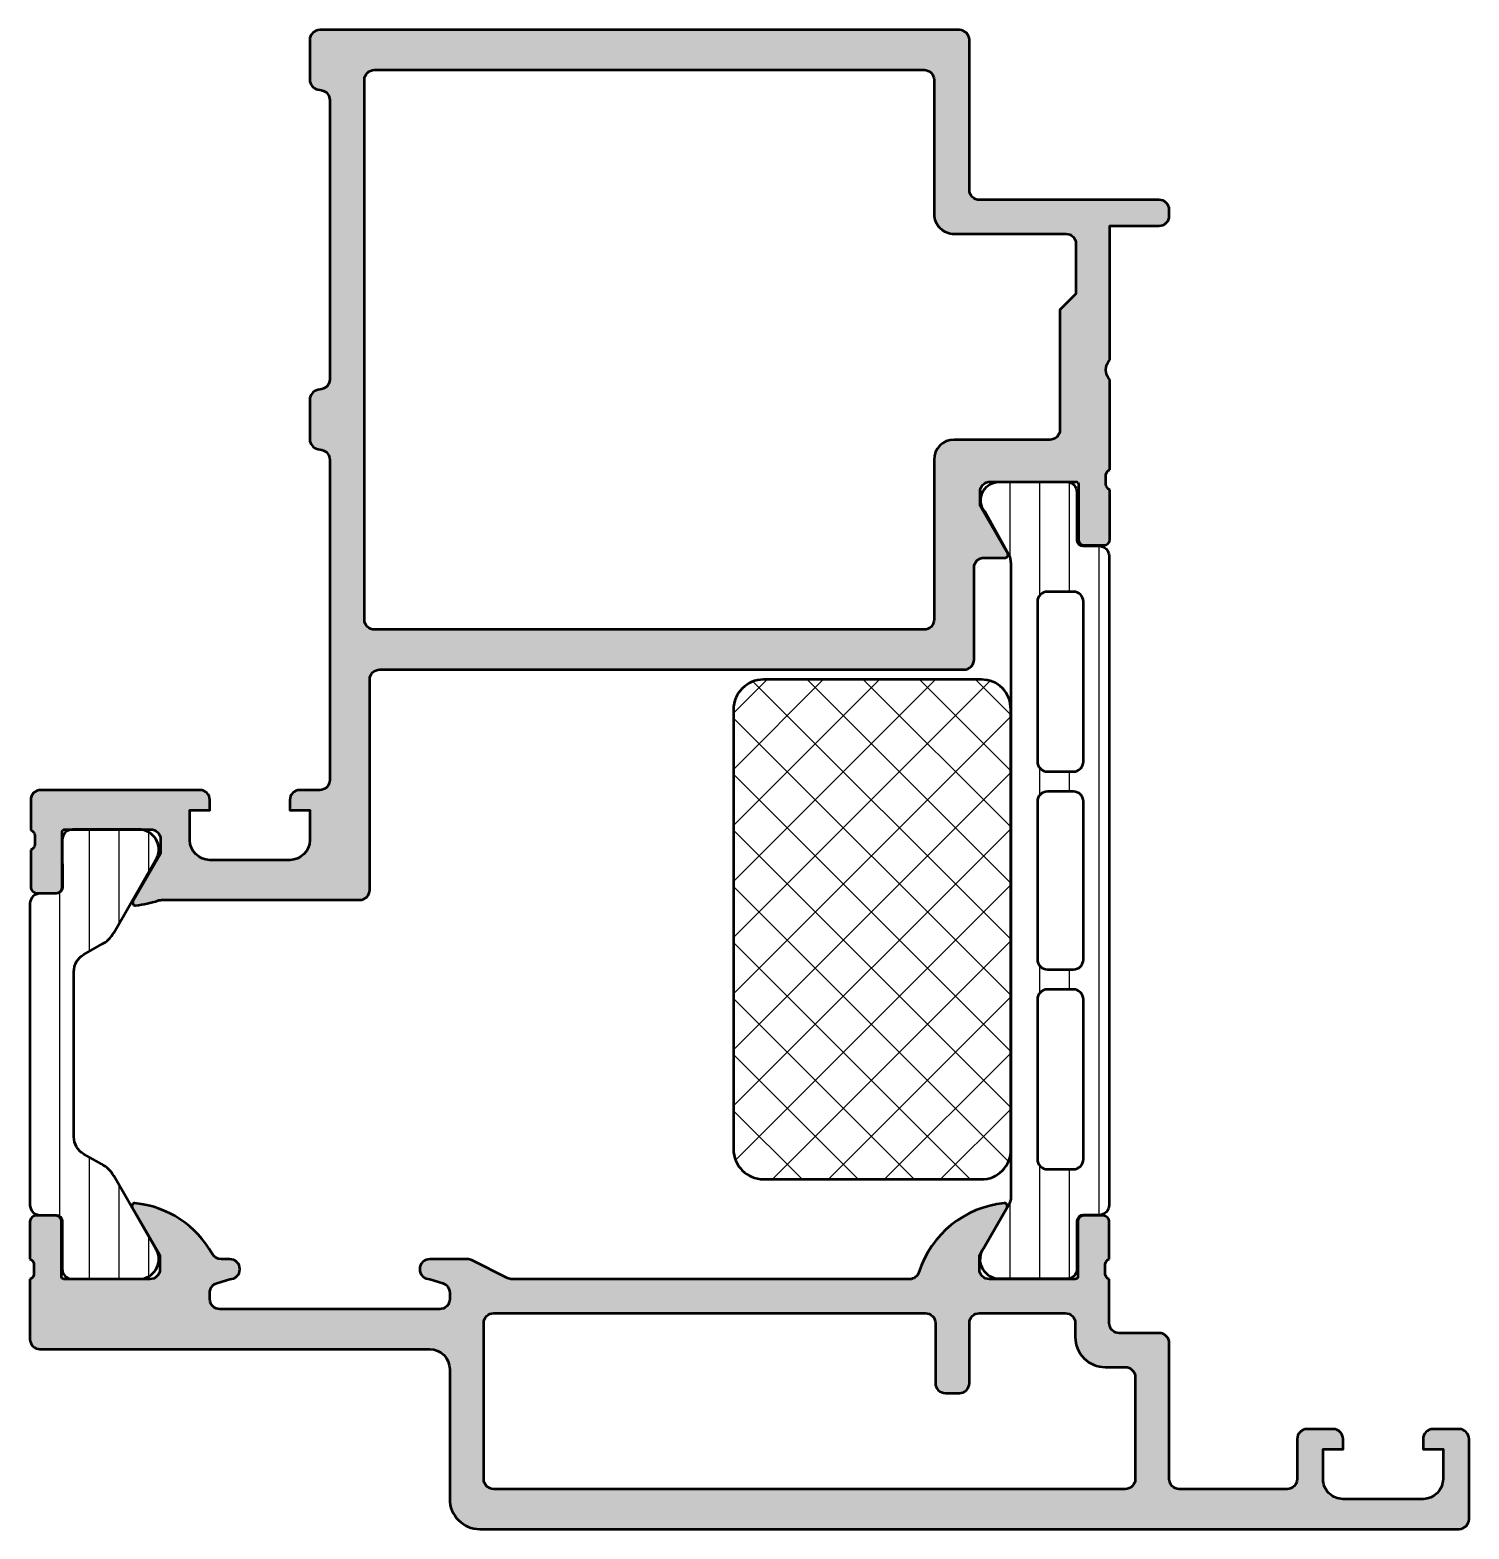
# Model space of a CAD drawing. Extents: x 0 to 72, y 0 to 75.
import ezdxf

# ---------------------------------------------------------------- set-up
doc = ezdxf.new("R2010")
doc.units = 0
for name, color, linetype, lineweight in [('0S-Alu contour', 7, 'Continuous', 50), ('0S-Alu hatch', 252, 'Continuous', 25), ('0S-Plastic contour', 254, 'Continuous', 50), ('0S-Plastic hatch', 253, 'Continuous', 25), ('0S-PT contour', 91, 'Continuous', 50), ('0S-PT hatch', 103, 'Continuous', 25)]:
    doc.layers.add(name, color=color, linetype=linetype, lineweight=lineweight)

# ---------------------------------------------------------------- blocks, each defined once
blk = doc.blocks.new('431950__9B89834C_D002_4300_A5B4_DDCFFB249320_')
at = {"layer": '0S-Alu hatch'}
h = blk.add_hatch(color=256, dxfattribs=at)
edge = h.paths.add_edge_path()
edge.add_arc((14.5, 74.5), 0.5, 90.0034, 179.9966)
edge.add_line((14, 74.5), (14, 72.51))
edge.add_arc((14.5, 72.51), 0.5, 180, 258.75049)
edge.add_line((14.402, 72.019), (14.598, 71.981))
edge.add_ellipse((14.5, 71.49), major_axis=(-0.5, 0), ratio=1, start_angle=180, end_angle=258.75049, ccw=False)
edge.add_line((15, 71.49), (15, 57.52))
edge.add_ellipse((14.5, 57.52), major_axis=(-0.5, 0), ratio=1, start_angle=101.24951, end_angle=180, ccw=False)
edge.add_line((14.598, 57.029), (14.402, 56.99))
edge.add_arc((14.5, 56.5), 0.5, 101.24951, 180)
edge.add_line((14, 56.5), (14, 54.52))
edge.add_arc((14.5, 54.52), 0.5, 180, 258.75049)
edge.add_line((14.402, 54.029), (14.598, 53.99))
edge.add_ellipse((14.5, 53.5), major_axis=(-0.5, 0), ratio=1, start_angle=180, end_angle=258.75049, ccw=False)
edge.add_line((15, 53.5), (14.999, 37.472))
edge.add_ellipse((14.499, 37.472), major_axis=(-0.5, 0), ratio=1, start_angle=90, end_angle=179.99683, ccw=False)
edge.add_line((14.499, 36.972), (13.5, 36.972))
edge.add_arc((13.5, 36.472), 0.5, 90, 180)
edge.add_line((13, 36.472), (13, 35.972))
edge.add_line((13, 35.972), (14, 35.972))
edge.add_line((14, 35.972), (14, 34.472))
edge.add_ellipse((13, 34.472), major_axis=(-1, 0), ratio=1, start_angle=90, end_angle=180, ccw=False)
edge.add_line((13, 33.472), (9, 33.472))
edge.add_ellipse((9, 34.472), major_axis=(-1, 0), ratio=1, start_angle=0, end_angle=90, ccw=False)
edge.add_line((8, 34.472), (8, 35.972))
edge.add_line((8, 35.972), (9, 35.972))
edge.add_line((9, 35.972), (9, 36.472))
edge.add_arc((8.5, 36.472), 0.5, 0, 90)
edge.add_line((8.5, 36.972), (0.535, 36.972))
edge.add_arc((0.535, 36.472), 0.5, 89.99462, 180.00538)
edge.add_line((0.035, 36.472), (0.035, 34.973))
edge.add_ellipse((-0.044, 34.706), major_axis=(-0.279, 0), ratio=1, start_angle=178.83541, end_angle=253.58012, ccw=False)
edge.add_line((0.235, 34.7), (0.235, 34.247))
edge.add_ellipse((-0.044, 34.241), major_axis=(-0.279, 0), ratio=1, start_angle=106.42459, end_angle=181.16287, ccw=False)
edge.add_line((0.035, 33.973), (0.035, 32.121))
edge.add_arc((0.335, 32.121), 0.3, 180, 270)
edge.add_line((0.335, 31.821), (1.315, 31.821))
edge.add_arc((1.315, 32.121), 0.3, 270, 360)
edge.add_line((1.615, 32.121), (1.615, 34.881))
edge.add_ellipse((1.735, 34.881), major_axis=(-0.12, 0), ratio=1, start_angle=270, end_angle=360, ccw=False)
edge.add_line((1.735, 35.001), (6.035, 35.001))
edge.add_ellipse((6.035, 34.5), major_axis=(-0.5, 0), ratio=1, start_angle=179.99882, end_angle=270.00118, ccw=False)
edge.add_line((6.535, 34.5), (6.535, 33.8))
edge.add_line((6.535, 33.8), (5.154, 31.408))
edge.add_arc((5.273, 31.339), 0.138, 150, 275.62258)
edge.add_arc((4.797, 36.177), 5, 275.62038, 288.85125)
edge.add_ellipse((6.574, 30.972), major_axis=(-0.5, 0), ratio=1, start_angle=270, end_angle=288.85125, ccw=False)
edge.add_line((6.574, 31.472), (16.499, 31.472))
edge.add_arc((16.499, 31.972), 0.5, 270, 359.99683)
edge.add_line((16.999, 31.972), (16.999, 42.5))
edge.add_ellipse((17.499, 42.5), major_axis=(-0.5, 0), ratio=1, start_angle=270, end_angle=359.99683, ccw=False)
edge.add_line((17.499, 43), (46.735, 43))
edge.add_arc((46.735, 43.5), 0.5, 270, 360)
edge.add_line((47.235, 43.5), (47.235, 48.096))
edge.add_ellipse((47.735, 48.096), major_axis=(-0.5, 0), ratio=1, start_angle=270, end_angle=360, ccw=False)
edge.add_line((47.735, 48.596), (48.804, 48.596))
edge.add_arc((48.796, 48.735), 0.139, 273.39449, 384.05587)
edge.add_line((48.923, 48.792), (47.535, 51.196))
edge.add_line((47.535, 51.196), (47.535, 51.896))
edge.add_ellipse((48.035, 51.896), major_axis=(-0.5, 0), ratio=1, start_angle=-90.0035, end_angle=0.00262, ccw=False)
edge.add_line((48.035, 52.396), (52.335, 52.396))
edge.add_ellipse((52.335, 52.276), major_axis=(-0.12, 0), ratio=1, start_angle=180, end_angle=270, ccw=False)
edge.add_line((52.455, 52.276), (52.455, 49.516))
edge.add_arc((52.755, 49.516), 0.3, 180, 270)
edge.add_line((52.755, 49.216), (53.735, 49.216))
edge.add_arc((53.735, 49.516), 0.3, 270, 360)
edge.add_line((54.035, 49.516), (54.035, 52))
edge.add_ellipse((54.114, 52.267), major_axis=(-0.279, 0), ratio=1, start_angle=-1.16287, end_angle=73.57541, ccw=False)
edge.add_line((53.835, 52.273), (53.835, 52.727))
edge.add_ellipse((54.114, 52.732), major_axis=(-0.279, 0), ratio=1, start_angle=-73.58012, end_angle=1.16459, ccw=False)
edge.add_line((54.035, 53), (54.035, 57.5))
edge.add_ellipse((54.56, 58), major_axis=(-0.725, 0), ratio=1, start_angle=-43.60524, end_angle=43.60524, ccw=False)
edge.add_line((54.035, 58.5), (54.035, 65.2))
edge.add_line((54.035, 65.2), (56.5, 65.2))
edge.add_arc((56.5, 65.7), 0.5, 269.9965, 360.00874)
edge.add_line((57, 65.7), (57, 66))
edge.add_arc((56.5, 66), 0.5, 359.9965, 450.00699)
edge.add_line((56.5, 66.5), (47.5, 66.5))
edge.add_ellipse((47.5, 67), major_axis=(-0.5, 0), ratio=1, start_angle=-0.00071, end_angle=90.00071, ccw=False)
edge.add_line((47, 67), (47, 74.5))
edge.add_arc((46.5, 74.5), 0.5, 0.00031, 89.99969)
edge.add_line((46.5, 75), (14.5, 75))
edge = h.paths.add_edge_path()
edge.add_ellipse((17.235, 72.5), major_axis=(-0.5, 0), ratio=1, start_angle=-90.00582, end_angle=0.00582, ccw=False)
edge.add_line((17.235, 73), (44.735, 73))
edge.add_ellipse((44.735, 72.5), major_axis=(-0.5, 0), ratio=1, start_angle=180.00061, end_angle=269.99939, ccw=False)
edge.add_line((45.235, 72.5), (45.235, 65.8))
edge.add_arc((46.235, 65.8), 1, 179.99913, 270.00044)
edge.add_line((46.235, 64.8), (51.835, 64.8))
edge.add_ellipse((51.835, 64.3), major_axis=(-0.5, 0), ratio=1, start_angle=180.0035, end_angle=269.99563, ccw=False)
edge.add_line((52.335, 64.3), (52.335, 61.8))
edge.add_line((52.335, 61.8), (51.535, 61))
edge.add_line((51.535, 61), (51.535, 55))
edge.add_ellipse((51.035, 55), major_axis=(-0.5, 0), ratio=1, start_angle=89.99388, end_angle=180.00087, ccw=False)
edge.add_line((51.035, 54.5), (46.235, 54.5))
edge.add_arc((46.235, 53.5), 1, 90, 180)
edge.add_line((45.235, 53.5), (45.235, 45.5))
edge.add_ellipse((44.735, 45.5), major_axis=(-0.5, 0), ratio=1, start_angle=90.0035, end_angle=179.9965, ccw=False)
edge.add_line((44.735, 45), (17.235, 45))
edge.add_ellipse((17.235, 45.5), major_axis=(-0.5, 0), ratio=1, start_angle=0, end_angle=90, ccw=False)
edge.add_line((16.735, 45.5), (16.735, 72.5))
at = {"layer": '0S-Alu contour', "color": 7}
for points in [[(14, 74.5), (14, 72.51)], [(46.5, 75), (14.5, 75)], [(47, 67), (47, 74.5)], [(17.235, 73), (44.735, 73)], [(14.402, 72.019), (14.598, 71.981)], [(16.735, 45.5), (16.735, 72.5)], [(45.235, 72.5), (45.235, 65.8)], [(15, 71.49), (15, 57.52)], [(56.5, 66.5), (47.5, 66.5)], [(57, 65.7), (57, 66)], [(46.235, 64.8), (51.835, 64.8)], [(54.035, 58.5), (54.035, 65.2), (56.5, 65.2)], [(52.335, 64.3), (52.335, 61.8), (51.535, 61), (51.535, 55)], [(14.598, 57.029), (14.402, 56.99)], [(54.035, 53), (54.035, 57.5)], [(14, 56.5), (14, 54.52)], [(14.402, 54.029), (14.598, 53.99)], [(51.035, 54.5), (46.235, 54.5)], [(15, 53.5), (14.999, 37.472)], [(45.235, 53.5), (45.235, 45.5)], [(53.835, 52.273), (53.835, 52.727)], [(48.923, 48.792), (47.535, 51.196), (47.535, 51.896)], [(48.035, 52.396), (52.335, 52.396)], [(52.455, 52.276), (52.455, 49.516)], [(54.035, 49.516), (54.035, 52)], [(52.755, 49.216), (53.735, 49.216)], [(47.235, 43.5), (47.235, 48.096)], [(47.735, 48.596), (48.804, 48.596)], [(44.735, 45), (17.235, 45)], [(17.499, 43), (46.735, 43)], [(16.999, 31.972), (16.999, 42.5)], [(8.5, 36.972), (0.535, 36.972)], [(14.499, 36.972), (13.5, 36.972)], [(0.035, 36.472), (0.035, 34.973)], [(8, 34.472), (8, 35.972), (9, 35.972), (9, 36.472)], [(13, 36.472), (13, 35.972), (14, 35.972), (14, 34.472)], [(0.235, 34.7), (0.235, 34.247)], [(1.615, 32.121), (1.615, 34.881)], [(1.735, 35.001), (6.035, 35.001)], [(6.535, 34.5), (6.535, 33.8), (5.154, 31.408)], [(0.035, 33.973), (0.035, 32.121)], [(13, 33.472), (9, 33.472)], [(0.335, 31.821), (1.315, 31.821)], [(6.574, 31.472), (16.499, 31.472)]]:
    blk.add_lwpolyline(points, dxfattribs=at)
for centre, radius, start, end in [((14.5, 74.5), 0.5, 90.0034, 179.9966), ((46.5, 74.5), 0.5, 0.00031, 89.99969), ((14.5, 72.51), 0.5, 180, 258.75049), ((56.5, 66), 0.5, 359.9965, 90.00699), ((46.235, 65.8), 1, 179.99913, 270.00044), ((56.5, 65.7), 0.5, 269.9965, 0.00874), ((14.5, 56.5), 0.5, 101.24951, 180), ((14.5, 54.52), 0.5, 180, 258.75049), ((46.235, 53.5), 1, 90, 180), ((52.755, 49.516), 0.3, 180, 270), ((53.735, 49.516), 0.3, 270, 0), ((48.796, 48.735), 0.139, 273.39449, 24.05587), ((46.735, 43.5), 0.5, 270, 0), ((0.535, 36.472), 0.5, 89.99462, 180.00538), ((8.5, 36.472), 0.5, 0, 90), ((13.5, 36.472), 0.5, 90, 180), ((0.335, 32.121), 0.3, 180, 270), ((1.315, 32.121), 0.3, 270, 0), ((16.499, 31.972), 0.5, 270, 359.99683), ((5.273, 31.339), 0.138, 150, 275.62258), ((4.797, 36.177), 5, 275.62038, 288.85125)]:
    blk.add_arc(centre, radius, start, end, dxfattribs=at)
at = {"layer": '0S-Alu contour', "color": 7, "extrusion": (0, 0, -1)}
for centre, radius, start, end in [((-17.235, 72.5), 0.5, 359.99418, 90.00582), ((-44.735, 72.5), 0.5, 90.00061, 179.99939), ((-14.5, 71.49), 0.5, 101.24951, 180), ((-47.5, 67), 0.5, 269.99929, 0.00071), ((-51.835, 64.3), 0.5, 90.00437, 179.9965), ((-54.56, 58), 0.725, 316.39476, 43.60524), ((-14.5, 57.52), 0.5, 180, 258.75049), ((-51.035, 55), 0.5, 179.99913, 270.00612), ((-14.5, 53.5), 0.5, 101.24951, 180), ((-54.114, 52.732), 0.279, 358.83541, 73.58012), ((-48.035, 51.896), 0.5, 359.99738, 90.0035), ((-52.335, 52.276), 0.12, 90, 180), ((-54.114, 52.267), 0.279, 286.42459, 1.16287), ((-47.735, 48.096), 0.5, 0, 90), ((-17.235, 45.5), 0.5, 270, 0), ((-44.735, 45.5), 0.5, 180.0035, 269.9965), ((-17.499, 42.5), 0.5, 0.00317, 90), ((-14.499, 37.472), 0.5, 180.00317, 270), ((0.044, 34.706), 0.279, 106.41988, 181.16459), ((-1.735, 34.881), 0.12, 0, 90), ((-6.035, 34.5), 0.5, 89.99882, 180.00118), ((0.044, 34.241), 0.279, 178.83713, 253.57541), ((-9, 34.472), 1, 270, 0), ((-13, 34.472), 1, 180, 270), ((-6.574, 30.972), 0.5, 71.14875, 90)]:
    blk.add_arc(centre, radius, start, end, dxfattribs=at)
blk = doc.blocks.new('284454__24CDC099_28B9_456C_AE89_AC41EA3D5F14___2D44D7B4_A93B_47F6_B4A3_8F1FD97C505E_')
at = {"layer": '0S-Plastic hatch'}
h = blk.add_hatch(dxfattribs=at)
h.set_pattern_fill('ANSI31', color=256, scale=0.468, angle=45, style=0)
edge = h.paths.add_edge_path()
edge.add_line((0, 31.29), (0, 16.21))
edge.add_arc((0.5, 16.21), 0.5, 179.99969, 270.00031)
edge.add_line((0.5, 15.71), (1.31, 15.71))
edge.add_ellipse((1.31, 15.41), major_axis=(-0.3, 0), ratio=1, start_angle=180, end_angle=270, ccw=False)
edge.add_line((1.61, 15.41), (1.61, 13.01))
edge.add_arc((2.11, 13.01), 0.5, 179.9997, 270.0003)
edge.add_line((2.11, 12.51), (5.587, 12.51))
edge.add_arc((5.444, 13.5), 1, 278.18161, 392.72702)
edge.add_line((6.285, 14.04), (4.189, 17.672))
edge.add_arc((2.89, 16.922), 1.5, 30, 62.00575)
edge.add_line((3.594, 18.247), (2.7, 18.748))
edge.add_ellipse((3.2, 19.614), major_axis=(-1, 0), ratio=1, start_angle=0.00005, end_angle=60.00012, ccw=False)
edge.add_line((2.2, 19.614), (2.2, 27.886))
edge.add_ellipse((3.2, 27.886), major_axis=(-1, 0), ratio=1, start_angle=299.99988, end_angle=359.99995, ccw=False)
edge.add_line((2.7, 28.752), (3.594, 29.253))
edge.add_arc((2.89, 30.578), 1.5, 297.99425, 330)
edge.add_line((4.189, 29.828), (6.285, 33.46))
edge.add_arc((5.444, 34), 1, 327.27298, 441.81839)
edge.add_line((5.587, 34.99), (2.12, 34.99))
edge.add_arc((2.11, 34.498), 0.493, 88.83271, 180.87386)
edge.add_line((1.617, 34.49), (1.625, 32.09))
edge.add_ellipse((1.299, 32.117), major_axis=(-0.328, 0), ratio=1, start_angle=91.99099, end_angle=175.18863, ccw=False)
edge.add_line((1.31, 31.79), (0.5, 31.79))
edge.add_arc((0.5, 31.29), 0.5, 89.99969, 180.00031)
at = {"layer": '0S-Plastic contour', "color": 7}
for points in [[(5.587, 34.99), (2.12, 34.99)], [(1.617, 34.49), (1.625, 32.09)], [(4.189, 29.828), (6.285, 33.46)], [(1.31, 31.79), (0.5, 31.79)], [(0, 31.29), (0, 16.21)], [(2.7, 28.752), (3.594, 29.253)], [(2.2, 19.614), (2.2, 27.886)], [(3.594, 18.247), (2.7, 18.748)], [(6.285, 14.04), (4.189, 17.672)], [(0.5, 15.71), (1.31, 15.71)], [(1.61, 15.41), (1.61, 13.01)], [(2.11, 12.51), (5.587, 12.51)]]:
    blk.add_lwpolyline(points, dxfattribs=at)
for centre, radius, start, end in [((2.11, 34.498), 0.493, 88.83271, 180.87386), ((5.444, 34), 1, 327.27298, 81.81839), ((0.5, 31.29), 0.5, 89.99969, 180.00031), ((2.89, 30.578), 1.5, 297.99425, 330), ((2.89, 16.922), 1.5, 30, 62.00575), ((0.5, 16.21), 0.5, 179.99969, 270.00031), ((5.444, 13.5), 1, 278.18161, 32.72702), ((2.11, 13.01), 0.5, 179.9997, 270.0003)]:
    blk.add_arc(centre, radius, start, end, dxfattribs=at)
at = {"layer": '0S-Plastic contour', "color": 7, "extrusion": (0, 0, -1)}
for centre, radius, start, end in [((-1.299, 32.117), 0.328, 184.81137, 268.00901), ((-3.2, 27.886), 1, 0.00005, 60.00012), ((-3.2, 19.614), 1, 299.99988, 359.99995), ((-1.31, 15.41), 0.3, 90, 180)]:
    blk.add_arc(centre, radius, start, end, dxfattribs=at)
blk = doc.blocks.new('431970__9714DFAD_62D0_4A89_B2F2_362D73EDA65A_')
at = {"layer": '0S-PT hatch'}
h = blk.add_hatch(dxfattribs=at)
h.set_pattern_fill('ANSI37', color=256, scale=0.625, angle=90, style=0)
edge = h.paths.add_edge_path()
edge.add_line((36.7, 17.5), (47.6, 17.5))
edge.add_arc((47.62, 18.953), 1.453, 269.22497, 361.87139)
edge.add_line((49.072, 19), (49.068, 41))
edge.add_arc((47.622, 41.053), 1.447, 357.89447, 450.8719)
edge.add_line((47.6, 42.5), (36.7, 42.5))
edge.add_arc((36.7, 41), 1.5, 90.00019, 179.99981)
edge.add_line((35.2, 41), (35.2, 19))
edge.add_arc((36.7, 19), 1.5, 180.00007, 269.99993)
at = {"layer": '0S-PT contour', "color": 7}
for points in [[(47.6, 42.5), (36.7, 42.5)], [(35.2, 41), (35.2, 19)], [(49.072, 19), (49.068, 41)], [(36.7, 17.5), (47.6, 17.5)]]:
    blk.add_lwpolyline(points, dxfattribs=at)
for centre, radius, start, end in [((36.7, 41), 1.5, 90.00019, 179.99981), ((47.622, 41.053), 1.447, 357.89447, 90.8719), ((36.7, 19), 1.5, 180.00007, 269.99993), ((47.62, 18.953), 1.453, 269.22497, 1.87139)]:
    blk.add_arc(centre, radius, start, end, dxfattribs=at)
blk = doc.blocks.new('284454__CC784BE7_C7D1_40D1_9DDD_32430DC9F076___A462BD64_E3CE_462A_8F32_A4D7EE7A7F55_')
at = {"layer": '0S-Plastic hatch'}
h = blk.add_hatch(dxfattribs=at)
h.set_pattern_fill('ANSI31', color=256, scale=0.468, angle=45, style=0)
edge = h.paths.add_edge_path()
edge.add_line((53.988, 48.686), (53.992, 16.21))
edge.add_ellipse((53.492, 16.21), major_axis=(-0.5, 0), ratio=1, start_angle=89.99969, end_angle=180.00031, ccw=False)
edge.add_line((53.492, 15.71), (52.682, 15.71))
edge.add_arc((52.682, 15.41), 0.3, 90, 180)
edge.add_line((52.382, 15.41), (52.382, 13.01))
edge.add_ellipse((51.882, 13.01), major_axis=(-0.5, 0), ratio=1, start_angle=89.9997, end_angle=180.0003, ccw=False)
edge.add_line((51.882, 12.51), (48.406, 12.51))
edge.add_ellipse((48.548, 13.5), major_axis=(-1, 0), ratio=1, start_angle=-32.72702, end_angle=81.81839, ccw=False)
edge.add_line((47.707, 14.04), (49.025, 16.324))
edge.add_arc((48.592, 16.574), 0.5, 330, 359.99994)
edge.add_line((49.092, 16.574), (49.088, 48.322))
edge.add_ellipse((59.617, 49.774), major_axis=(-10.629, 0), ratio=1, start_angle=6.38222, end_angle=7.85185, ccw=False)
edge.add_line((49.054, 48.593), (47.778, 50.901))
edge.add_ellipse((48.482, 51.479), major_axis=(-0.911, 0), ratio=1, start_angle=-84.92169, end_angle=39.39964, ccw=False)
edge.add_line((48.401, 52.386), (51.878, 52.386))
edge.add_ellipse((51.878, 51.886), major_axis=(-0.5, 0), ratio=1, start_angle=179.9997, end_angle=270.0003, ccw=False)
edge.add_line((52.378, 51.886), (52.377, 49.486))
edge.add_arc((52.677, 49.486), 0.3, 180, 270)
edge.add_line((52.677, 49.186), (53.488, 49.186))
edge.add_ellipse((53.488, 48.686), major_axis=(-0.5, 0), ratio=1, start_angle=179.99969, end_angle=270.00031, ccw=False)
edge = h.paths.add_edge_path()
edge.add_line((52.707, 38.397), (52.707, 46.397))
edge.add_arc((52.207, 46.397), 0.5, 0, 90)
edge.add_line((52.207, 46.897), (50.907, 46.897))
edge.add_arc((50.907, 46.397), 0.5, 90, 180)
edge.add_line((50.407, 46.397), (50.407, 38.397))
edge.add_arc((50.907, 38.397), 0.5, 179.99958, 270.00042)
edge.add_line((50.907, 37.897), (52.207, 37.897))
edge.add_arc((52.207, 38.397), 0.5, 269.9981, 360)
edge = h.paths.add_edge_path()
edge.add_line((52.707, 28.497), (52.707, 36.397))
edge.add_arc((52.207, 36.397), 0.5, 0, 90)
edge.add_line((52.207, 36.897), (50.907, 36.897))
edge.add_arc((50.907, 36.397), 0.5, 90, 180)
edge.add_line((50.407, 36.397), (50.407, 28.497))
edge.add_arc((50.907, 28.497), 0.5, 180, 270)
edge.add_line((50.907, 27.997), (52.207, 27.997))
edge.add_arc((52.207, 28.497), 0.5, 270, 360)
edge = h.paths.add_edge_path()
edge.add_line((52.707, 18.497), (52.707, 26.497))
edge.add_arc((52.207, 26.497), 0.5, 0, 90.0019)
edge.add_line((52.207, 26.997), (50.907, 26.997))
edge.add_arc((50.907, 26.497), 0.5, 89.99958, 180.00042)
edge.add_line((50.407, 26.497), (50.407, 18.497))
edge.add_arc((50.907, 18.497), 0.5, 179.99958, 270.00042)
edge.add_line((50.907, 17.997), (52.207, 17.997))
edge.add_arc((52.207, 18.497), 0.5, 269.9981, 360)
at = {"layer": '0S-Alu contour', "color": 7}
for points in [[(52.207, 46.897), (50.907, 46.897)], [(50.407, 46.397), (50.407, 38.397)], [(52.707, 38.397), (52.707, 46.397)], [(50.907, 37.897), (52.207, 37.897)], [(52.207, 36.897), (50.907, 36.897)], [(50.407, 36.397), (50.407, 28.497)], [(52.707, 28.497), (52.707, 36.397)], [(50.907, 27.997), (52.207, 27.997)], [(50.407, 26.497), (50.407, 18.497)], [(52.207, 26.997), (50.907, 26.997)], [(52.707, 18.497), (52.707, 26.497)], [(50.907, 17.997), (52.207, 17.997)]]:
    blk.add_lwpolyline(points, dxfattribs=at)
for centre, start, end in [((50.907, 46.397), 90, 180), ((52.207, 46.397), 0, 90), ((50.907, 38.397), 179.99958, 270.00042), ((52.207, 38.397), 269.9981, 0), ((50.907, 36.397), 90, 180), ((52.207, 36.397), 0, 90), ((50.907, 28.497), 180, 270), ((52.207, 28.497), 270, 0), ((50.907, 26.497), 89.99958, 180.00042), ((52.207, 26.497), 0, 90.0019), ((50.907, 18.497), 179.99958, 270.00042), ((52.207, 18.497), 269.9981, 0)]:
    blk.add_arc(centre, 0.5, start, end, dxfattribs=at)
at = {"layer": '0S-Plastic contour', "color": 7}
for points in [[(48.401, 52.386), (51.878, 52.386)], [(52.378, 51.886), (52.377, 49.486)], [(49.054, 48.593), (47.778, 50.901)], [(52.677, 49.186), (53.488, 49.186)], [(49.092, 16.574), (49.088, 48.322)], [(53.988, 48.686), (53.992, 16.21)], [(47.707, 14.04), (49.025, 16.324)], [(52.382, 15.41), (52.382, 13.01)], [(53.492, 15.71), (52.682, 15.71)], [(51.882, 12.51), (48.406, 12.51)]]:
    blk.add_lwpolyline(points, dxfattribs=at)
at = {"layer": '0S-Plastic contour', "color": 7, "extrusion": (0, 0, -1)}
for centre, radius, start, end in [((-48.482, 51.479), 0.911, 320.60036, 84.92169), ((-51.878, 51.886), 0.5, 89.9997, 180.0003), ((-53.488, 48.686), 0.5, 89.99969, 180.00031), ((-59.617, 49.774), 10.629, 352.14815, 353.61778), ((-53.492, 16.21), 0.5, 179.99969, 270.00031), ((-48.548, 13.5), 1, 278.18161, 32.72702), ((-51.882, 13.01), 0.5, 179.9997, 270.0003)]:
    blk.add_arc(centre, radius, start, end, dxfattribs=at)
at = {"layer": '0S-Plastic contour', "color": 7}
for centre, radius, start, end in [((52.677, 49.486), 0.3, 180, 270), ((48.592, 16.574), 0.5, 330, 359.99994), ((52.682, 15.41), 0.3, 90, 180)]:
    blk.add_arc(centre, radius, start, end, dxfattribs=at)
blk = doc.blocks.new('398420__3B0FA286_DED9_4B81_B0B0_BEC5C6BC461B_')
at = {"layer": '0S-Alu hatch'}
h = blk.add_hatch(color=256, dxfattribs=at)
edge = h.paths.add_edge_path()
edge.add_line((22.5, 0), (71.5, 0))
edge.add_arc((71.5, 0.5), 0.5, 270.00181, 359.99819)
edge.add_line((72, 0.5), (72, 4.5))
edge.add_arc((71.5, 4.5), 0.5, 0.0035, 89.9965)
edge.add_line((71.5, 5), (70.2, 5))
edge.add_arc((70.2, 4.5), 0.5, 89.99825, 180.00787)
edge.add_line((69.7, 4.5), (69.7, 4))
edge.add_line((69.7, 4), (70.7, 4))
edge.add_line((70.7, 4), (70.7, 2.5))
edge.add_ellipse((69.7, 2.5), major_axis=(-1, 0), ratio=1, start_angle=90.0018, end_angle=179.9982, ccw=False)
edge.add_line((69.7, 1.5), (65.7, 1.5))
edge.add_ellipse((65.7, 2.5), major_axis=(-1, 0), ratio=1, start_angle=-0.00044, end_angle=90, ccw=False)
edge.add_line((64.7, 2.5), (64.7, 4))
edge.add_line((64.7, 4), (65.7, 4))
edge.add_line((65.7, 4), (65.7, 4.5))
edge.add_arc((65.2, 4.5), 0.5, 0.0035, 89.9965)
edge.add_line((65.2, 5), (63.9, 5))
edge.add_arc((63.9, 4.5), 0.5, 90.00094, 179.99906)
edge.add_line((63.4, 4.5), (63.4, 2.5))
edge.add_ellipse((62.9, 2.5), major_axis=(-0.5, 0), ratio=1, start_angle=90.0035, end_angle=179.9965, ccw=False)
edge.add_line((62.9, 2), (57.5, 2))
edge.add_ellipse((57.5, 2.5), major_axis=(-0.5, 0), ratio=1, start_angle=0.00094, end_angle=89.99906, ccw=False)
edge.add_line((57, 2.5), (57, 9.3))
edge.add_arc((56.5, 9.3), 0.5, 359.99825, 450)
edge.add_line((56.5, 9.8), (54.5, 9.8))
edge.add_ellipse((54.5, 10.3), major_axis=(-0.5, 0), ratio=1, start_angle=0.00087, end_angle=90.00175, ccw=False)
edge.add_line((54, 10.3), (54, 12.5))
edge.add_ellipse((54.079, 12.768), major_axis=(-0.279, 0), ratio=1, start_angle=-1.16459, end_angle=73.58012, ccw=False)
edge.add_line((53.8, 12.773), (53.8, 13.227))
edge.add_ellipse((54.079, 13.232), major_axis=(-0.279, 0), ratio=1, start_angle=-73.57541, end_angle=1.16287, ccw=False)
edge.add_line((54, 13.5), (54, 15.38))
edge.add_arc((53.7, 15.38), 0.3, 0, 90)
edge.add_line((53.7, 15.68), (52.72, 15.68))
edge.add_arc((52.72, 15.38), 0.3, 90, 180)
edge.add_line((52.42, 15.38), (52.42, 12.62))
edge.add_ellipse((52.3, 12.62), major_axis=(-0.12, 0), ratio=1, start_angle=90, end_angle=180, ccw=False)
edge.add_line((52.3, 12.5), (48, 12.5))
edge.add_ellipse((48, 13), major_axis=(-0.5, 0), ratio=1, start_angle=-0.00118, end_angle=90.00118, ccw=False)
edge.add_line((47.5, 13), (47.5, 13.7))
edge.add_line((47.5, 13.7), (48.888, 16.105))
edge.add_arc((48.761, 16.161), 0.139, 335.94234, 455.63168)
edge.add_arc((49.238, 11.324), 5, 95.63168, 162.25494)
edge.add_ellipse((44, 13), major_axis=(-0.5, 0), ratio=1, start_angle=90.41753, end_angle=162.25494, ccw=False)
edge.add_line((44.004, 12.5), (24.118, 12.5))
edge.add_ellipse((24.118, 13), major_axis=(-0.5, 0), ratio=1, start_angle=63.43087, end_angle=90, ccw=False)
edge.add_line((23.894, 12.553), (22.105, 13.448))
edge.add_arc((21.882, 13), 0.5, 63.50829, 90)
edge.add_line((21.882, 13.5), (20, 13.5))
edge.add_arc((20, 13), 0.5, 90, 270)
edge.add_line((20, 12.5), (20.657, 12.3))
edge.add_ellipse((20.5, 11.825), major_axis=(-0.5, 0), ratio=1, start_angle=180, end_angle=251.684, ccw=False)
edge.add_line((21, 11.825), (21, 11.5))
edge.add_ellipse((20.5, 11.5), major_axis=(-0.5, 0), ratio=1, start_angle=89.99565, end_angle=180.00085, ccw=False)
edge.add_line((20.5, 11), (9.5, 11))
edge.add_ellipse((9.5, 11.5), major_axis=(-0.5, 0), ratio=1, start_angle=-0.00173, end_angle=90.00085, ccw=False)
edge.add_line((9, 11.5), (9, 11.825))
edge.add_ellipse((9.5, 11.825), major_axis=(-0.5, 0), ratio=1, start_angle=288.316, end_angle=360, ccw=False)
edge.add_line((9.343, 12.3), (10, 12.5))
edge.add_arc((10, 13), 0.5, 270, 450)
edge.add_line((10, 13.5), (9.567, 13.5))
edge.add_ellipse((9.567, 14), major_axis=(-0.5, 0), ratio=1, start_angle=29.12738, end_angle=90, ccw=False)
edge.add_arc((4.762, 11.324), 5, 29.11358, 84.37742)
edge.add_arc((5.238, 16.162), 0.138, 84.37742, 210)
edge.add_line((5.118, 16.093), (6.5, 13.701))
edge.add_line((6.5, 13.701), (6.5, 13.001))
edge.add_ellipse((6, 13.001), major_axis=(-0.5, 0), ratio=1, start_angle=90, end_angle=180, ccw=False)
edge.add_line((6, 12.501), (1.7, 12.501))
edge.add_ellipse((1.7, 12.621), major_axis=(-0.12, 0), ratio=1, start_angle=0, end_angle=90, ccw=False)
edge.add_line((1.58, 12.621), (1.58, 15.381))
edge.add_arc((1.28, 15.381), 0.3, 0, 90)
edge.add_line((1.28, 15.681), (0.3, 15.681))
edge.add_arc((0.3, 15.381), 0.3, 90, 180)
edge.add_line((0, 15.381), (0, 13.501))
edge.add_ellipse((-0.079, 13.233), major_axis=(-0.279, 0), ratio=1, start_angle=178.83713, end_angle=253.57541, ccw=False)
edge.add_line((0.2, 13.227), (0.2, 12.774))
edge.add_ellipse((-0.079, 12.768), major_axis=(-0.279, 0), ratio=1, start_angle=106.41988, end_angle=181.16459, ccw=False)
edge.add_line((0, 12.501), (0, 9.5))
edge.add_arc((0.5, 9.5), 0.5, 179.99736, 270.00264)
edge.add_line((0.5, 9), (20, 9))
edge.add_ellipse((20, 8), major_axis=(-1, 0), ratio=1, start_angle=180.00291, end_angle=269.99753, ccw=False)
edge.add_line((21, 8), (21, 1.5))
edge.add_arc((22.5, 1.5), 1.5, 179.99835, 270.00048)
edge = h.paths.add_edge_path()
edge.add_line((54.8, 2), (23.2, 2))
edge.add_ellipse((23.2, 2.5), major_axis=(-0.5, 0), ratio=1, start_angle=0.00277, end_angle=89.99723, ccw=False)
edge.add_line((22.7, 2.5), (22.7, 10.3))
edge.add_ellipse((23.2, 10.3), major_axis=(-0.5, 0), ratio=1, start_angle=270, end_angle=360, ccw=False)
edge.add_line((23.2, 10.8), (44.8, 10.8))
edge.add_ellipse((44.8, 10.3), major_axis=(-0.5, 0), ratio=1, start_angle=179.99958, end_angle=270.00042, ccw=False)
edge.add_line((45.3, 10.3), (45.3, 7.3))
edge.add_arc((45.8, 7.3), 0.5, 180.00175, 269.99388)
edge.add_line((45.8, 6.8), (46.5, 6.8))
edge.add_arc((46.5, 7.3), 0.5, 269.9965, 360.00787)
edge.add_line((47, 7.3), (47, 10.3))
edge.add_ellipse((47.5, 10.3), major_axis=(-0.5, 0), ratio=1, start_angle=269.99825, end_angle=360, ccw=False)
edge.add_line((47.5, 10.8), (51.8, 10.8))
edge.add_ellipse((51.8, 10.3), major_axis=(-0.5, 0), ratio=1, start_angle=179.9965, end_angle=270.00262, ccw=False)
edge.add_line((52.3, 10.3), (52.3, 9.6))
edge.add_arc((53.8, 9.6), 1.5, 179.99971, 270.00146)
edge.add_line((53.8, 8.1), (54.8, 8.1))
edge.add_ellipse((54.8, 7.6), major_axis=(-0.5, 0), ratio=1, start_angle=179.9965, end_angle=270.00175, ccw=False)
edge.add_line((55.3, 7.6), (55.3, 2.5))
edge.add_ellipse((54.8, 2.5), major_axis=(-0.5, 0), ratio=1, start_angle=89.99825, end_angle=180, ccw=False)
at = {"layer": '0S-Alu contour', "color": 7}
for points in [[(5.118, 16.093), (6.5, 13.701), (6.5, 13.001)], [(47.5, 13), (47.5, 13.7), (48.888, 16.105)], [(0, 15.381), (0, 13.501)], [(1.28, 15.681), (0.3, 15.681)], [(1.58, 12.621), (1.58, 15.381)], [(52.42, 15.38), (52.42, 12.62)], [(53.7, 15.68), (52.72, 15.68)], [(54, 13.5), (54, 15.38)], [(0.2, 13.227), (0.2, 12.774)], [(10, 13.5), (9.567, 13.5)], [(21.882, 13.5), (20, 13.5)], [(23.894, 12.553), (22.105, 13.448)], [(53.8, 12.773), (53.8, 13.227)], [(0, 12.501), (0, 9.5)], [(6, 12.501), (1.7, 12.501)], [(9.343, 12.3), (10, 12.5)], [(20, 12.5), (20.657, 12.3)], [(44.004, 12.5), (24.118, 12.5)], [(52.3, 12.5), (48, 12.5)], [(54, 10.3), (54, 12.5)], [(9, 11.5), (9, 11.825)], [(21, 11.825), (21, 11.5)], [(20.5, 11), (9.5, 11)], [(23.2, 10.8), (44.8, 10.8)], [(47.5, 10.8), (51.8, 10.8)], [(22.7, 2.5), (22.7, 10.3)], [(45.3, 10.3), (45.3, 7.3)], [(47, 7.3), (47, 10.3)], [(52.3, 10.3), (52.3, 9.6)], [(56.5, 9.8), (54.5, 9.8)], [(57, 2.5), (57, 9.3)], [(0.5, 9), (20, 9)], [(21, 8), (21, 1.5)], [(53.8, 8.1), (54.8, 8.1)], [(55.3, 7.6), (55.3, 2.5)], [(45.8, 6.8), (46.5, 6.8)], [(65.2, 5), (63.9, 5)], [(71.5, 5), (70.2, 5)], [(63.4, 4.5), (63.4, 2.5)], [(64.7, 2.5), (64.7, 4), (65.7, 4), (65.7, 4.5)], [(69.7, 4.5), (69.7, 4), (70.7, 4), (70.7, 2.5)], [(72, 0.5), (72, 4.5)], [(54.8, 2), (23.2, 2)], [(62.9, 2), (57.5, 2)], [(69.7, 1.5), (65.7, 1.5)], [(22.5, 0), (71.5, 0)]]:
    blk.add_lwpolyline(points, dxfattribs=at)
for centre, radius, start, end in [((5.238, 16.162), 0.138, 84.37742, 210), ((4.762, 11.324), 5, 29.11358, 84.37742), ((49.238, 11.324), 5, 95.63168, 162.25494), ((48.761, 16.161), 0.139, 335.94234, 95.63168), ((0.3, 15.381), 0.3, 90, 180), ((1.28, 15.381), 0.3, 0, 90), ((52.72, 15.38), 0.3, 90, 180), ((53.7, 15.38), 0.3, 0, 90), ((10, 13), 0.5, 270, 90), ((20, 13), 0.5, 90, 270), ((21.882, 13), 0.5, 63.50829, 90), ((56.5, 9.3), 0.5, 359.99825, 90), ((0.5, 9.5), 0.5, 179.99736, 270.00264), ((53.8, 9.6), 1.5, 179.99971, 270.00146), ((45.8, 7.3), 0.5, 180.00175, 269.99388), ((46.5, 7.3), 0.5, 269.9965, 0.00787), ((63.9, 4.5), 0.5, 90.00094, 179.99906), ((65.2, 4.5), 0.5, 0.0035, 89.9965), ((70.2, 4.5), 0.5, 89.99825, 180.00787), ((71.5, 4.5), 0.5, 0.0035, 89.9965), ((22.5, 1.5), 1.5, 179.99835, 270.00048), ((71.5, 0.5), 0.5, 270.00181, 359.99819)]:
    blk.add_arc(centre, radius, start, end, dxfattribs=at)
at = {"layer": '0S-Alu contour', "color": 7, "extrusion": (0, 0, -1)}
for centre, radius, start, end in [((0.079, 13.233), 0.279, 106.42459, 181.16287), ((-9.567, 14), 0.5, 270, 330.87262), ((0.079, 12.768), 0.279, 178.83541, 253.58012), ((-6, 13.001), 0.5, 180, 270), ((-44, 13), 0.5, 197.74506, 269.58247), ((-48, 13), 0.5, 269.99882, 0.00118), ((-54.079, 13.232), 0.279, 358.83713, 73.57541), ((-54.079, 12.768), 0.279, 286.41988, 1.16459), ((-1.7, 12.621), 0.12, 270, 0), ((-9.5, 11.825), 0.5, 0, 71.684), ((-20.5, 11.825), 0.5, 108.316, 180), ((-24.118, 13), 0.5, 270, 296.56913), ((-52.3, 12.62), 0.12, 180, 270), ((-9.5, 11.5), 0.5, 269.99915, 0.00173), ((-20.5, 11.5), 0.5, 179.99915, 270.00435), ((-23.2, 10.3), 0.5, 0, 90), ((-44.8, 10.3), 0.5, 89.99958, 180.00042), ((-47.5, 10.3), 0.5, 0, 90.00175), ((-51.8, 10.3), 0.5, 89.99738, 180.0035), ((-54.5, 10.3), 0.5, 269.99825, 359.99913), ((-20, 8), 1, 90.00247, 179.99709), ((-54.8, 7.6), 0.5, 89.99825, 180.0035), ((-23.2, 2.5), 0.5, 270.00277, 359.99723), ((-54.8, 2.5), 0.5, 180, 270.00175), ((-57.5, 2.5), 0.5, 270.00094, 359.99906), ((-62.9, 2.5), 0.5, 180.0035, 269.9965), ((-65.7, 2.5), 1, 270, 0.00044), ((-69.7, 2.5), 1, 180.0018, 269.9982)]:
    blk.add_arc(centre, radius, start, end, dxfattribs=at)
blk = doc.blocks.new('431970__FBAFD398_9F77_4648_BEB2_063723EC0DC3_')
at = {"layer": '0S-Alu contour', "color": 7}
for name in ['431950__9B89834C_D002_4300_A5B4_DDCFFB249320_', '398420__3B0FA286_DED9_4B81_B0B0_BEC5C6BC461B_']:
    blk.add_blockref(name, (0, 0), dxfattribs=at)
at = {"layer": '0S-Plastic contour', "color": 7}
for name in ['284454__CC784BE7_C7D1_40D1_9DDD_32430DC9F076___A462BD64_E3CE_462A_8F32_A4D7EE7A7F55_', '284454__24CDC099_28B9_456C_AE89_AC41EA3D5F14___2D44D7B4_A93B_47F6_B4A3_8F1FD97C505E_']:
    blk.add_blockref(name, (0, 0), dxfattribs=at)
at = {"layer": '0S-PT contour', "color": 7}
blk.add_blockref('431970__9714DFAD_62D0_4A89_B2F2_362D73EDA65A_', (0, 0), dxfattribs=at)

msp = doc.modelspace()

# ---------------------------------------------------------------- block references
at = {"layer": '0S-Alu contour', "color": 7}
msp.add_blockref('431970__FBAFD398_9F77_4648_BEB2_063723EC0DC3_', (0, 0), dxfattribs=at)

doc.saveas('drawing.dxf')
